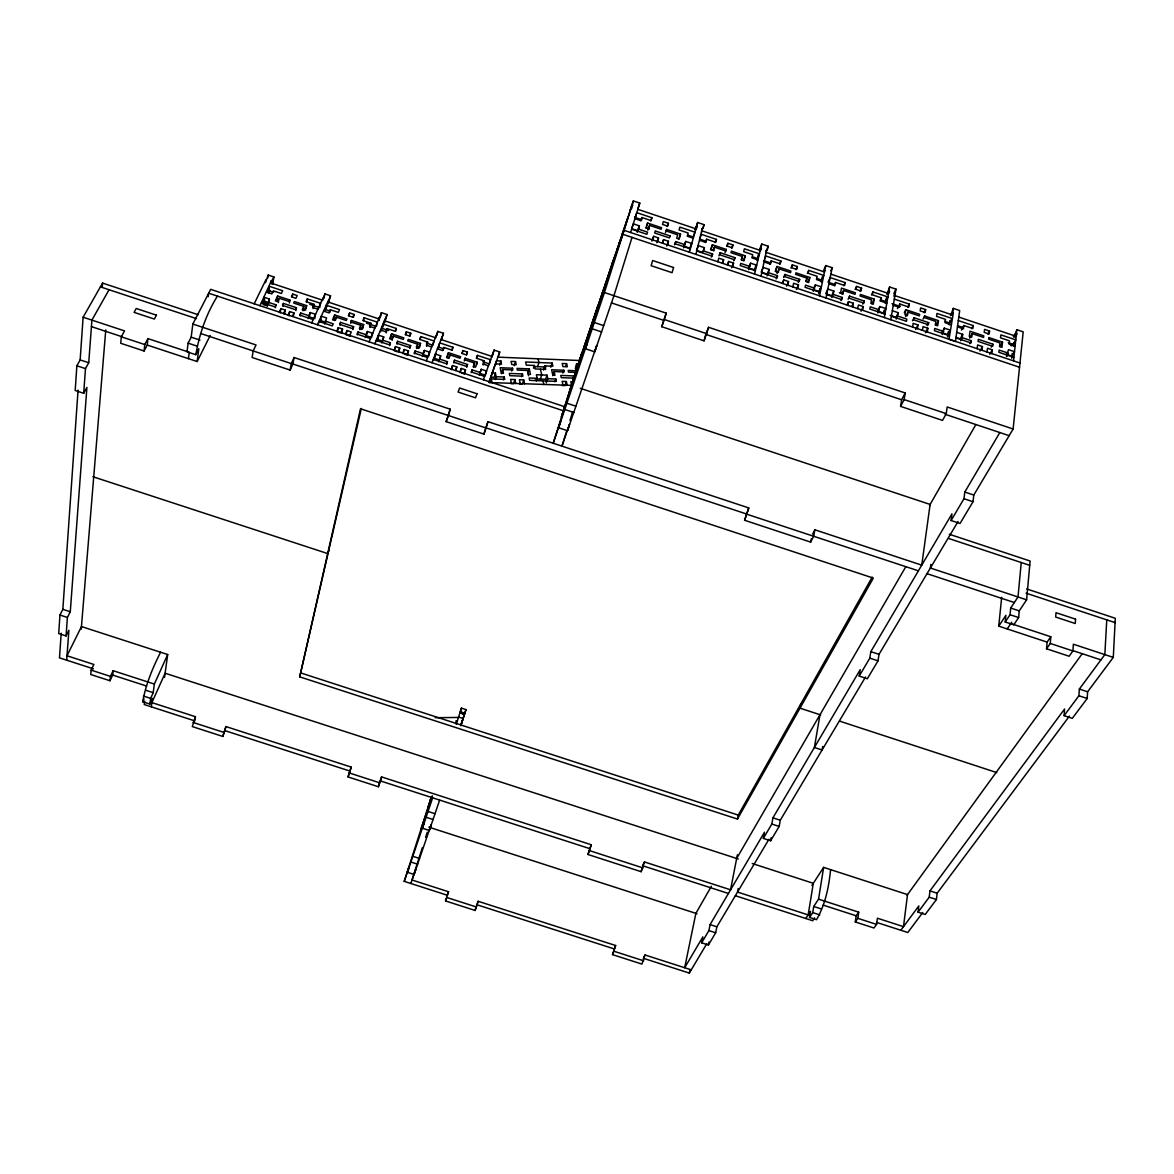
<?xml version="1.0" encoding="UTF-8"?>
<svg xmlns="http://www.w3.org/2000/svg" width="1174" height="1174" viewBox="0 0 1174 1174"><rect width="100%" height="100%" fill="white"/><g stroke="black" fill="none" stroke-linecap="round" stroke-linejoin="round"><path stroke-width="1.5" d="M1069.455 716.081L937.146 893.223L936.426 899.519L925.2 914.487L918.068 912.183L929.221 897.171L929.955 890.89L1064.569 709.008L1064.114 715.67L1072.288 718.356L1087.197 698.486L1087.608 691.779L1113.29 657.396L1115.3 618.272L1026.678 588.937M1106.759 619.872L1104.837 654.608L1079.346 689.065L1078.906 695.756L1064.114 715.67M78.056 390.106L62.838 609.35L59.962 615.044L58.7 633.564L66.067 635.956L68.899 630.277L66.683 660.184M198.171 314.72L102.564 283.081L83.119 317.215L80.155 359.919L76.868 365.789L75.195 390.487L83.692 393.29L86.905 387.405L70.279 611.757L67.402 617.465L66.067 635.956M61.195 633.182L59.478 657.851L93.48 668.857M1012.531 624.128L1050.803 636.763L1047.091 642.105L1046.548 648.782L1069.118 656.237L1072.919 650.939L1073.374 644.218L1113.29 657.396M83.692 393.29L85.482 368.621L88.74 362.737L91.91 320.106L109.05 289.729M102.285 286.72L102.564 283.081M1046.548 648.782L1050.275 643.469L1050.803 636.763M81.241 629.176L105.763 329.879M164.521 677.471L167.691 654.534L81.461 626.564L67.006 655.767L93.876 664.469L91.146 670.134L90.75 674.522L109.989 680.744L112.66 675.065L113.115 670.706L154.352 684.06L153.207 692.675L150.639 698.369L149.89 704.062L142.729 701.759C145.767 684.413 152.547 668.138 160.589 652.23M83.119 317.215L124.547 330.892L121.318 336.806L120.731 343.292L144.094 350.997L147.249 345.053L147.924 338.611L189.234 352.259L188.427 358.657M1047.091 642.105L998.751 626.138L1005.883 615.337L1005.223 622L1013.764 624.817L1018.636 617.553L1019.252 610.862L1026.604 599.826L1030.112 561.025L949.282 534.229M1021.248 562.522L1018.005 596.979L1010.697 608.044L1010.051 614.721L1005.223 622M998.751 626.138L1001.671 597.287M109.989 680.744L110.429 676.385L113.115 670.706M144.094 350.997L144.754 344.554L147.924 338.611M958.057 521.505L879.003 654.344L878.02 660.845L867.322 678.763L859.207 676.107L869.802 658.144L870.814 651.658L951.953 513.86L951.101 520.522L960.024 523.487L973.011 501.724L973.804 495.046L1013.118 428.994L1023.2 331.846L1016.86 329.718L1014.028 336.923M1016.86 329.718L1013.514 360.873M1011.709 358.305L1012.237 353.403M1013.426 346.374L1013.793 342.911M1006.456 356.06L1008.525 349.691L1014.497 351.686L1011.944 356.162L1005.986 354.166M1011.21 345.86L1011.65 343.879M1002.537 342.133L1001.95 347.357L999.529 346.535L999.94 342.925L988.581 339.11L988.772 337.51L1002.537 342.133L1000.013 346.609M991.839 353.609L992.279 349.852L987.481 348.238L987.026 351.995M992.955 344.217L992.705 346.345L978.074 341.429L978.338 339.315L992.955 344.217L991.282 347.211M918.068 912.183L918.816 905.932L900.825 930.248M989.55 331.068L989.183 334.032L984.194 332.359L984.56 329.38L989.55 331.068L987.892 334.062M981.978 350.307L982.447 346.55L977.634 344.936L977.164 348.693M951.101 520.522L963.971 498.715L964.793 492.038L999.837 432.546M574.335 376.164L561.392 416.961L564.767 406.747L210.66 289.362L192.844 324.039L191.171 337.173L188.104 343.146L187.018 351.804L195.823 354.709L198.832 348.722L197.144 361.533L147.249 345.053M144.666 701.157L144.226 704.547L194.752 720.88L195.427 716.698L151.886 702.61L165.108 673.23L738.299 859.001M956.707 332.301L962.695 334.311L962.24 337.686L971.28 340.709L970.986 342.955L955.944 337.907M972.189 333.621L971.734 337.217L969.313 336.41L969.988 331.2L983.768 335.823L983.563 337.437L972.189 333.621L969.739 338.127M958.307 320.575L973.231 325.58L972.85 328.544L963.869 325.536L961.447 330.055M195.823 354.709C199.419 334.062 206.066 314.353 217.425 296.097M151.329 706.836L152.444 698.369L149.89 704.062M963.869 325.536L963.428 328.852L957.456 326.842M208.224 296.67L208.678 293.207L563.491 410.797M930.865 564.415L930.38 568.011L1026.604 599.826M830.576 869.626C828.844 887.456 825.234 904.582 816.517 919.682L809.546 917.437L812.746 912.609L813.729 906.475L818.557 899.152L858.708 912.169L856.184 915.793L855.288 921.957L873.984 928.003L876.567 924.408L877.418 918.215L903.481 926.653L907.517 894.588L823.634 867.381L811.924 885.431M706.322 332.976L708.597 327.311L905.198 392.952L901.632 399.762L900.59 406.395L942.531 420.395L946.259 413.644L947.169 406.967L1013.118 428.994M952.76 312.431L953.317 308.38L959.686 310.523L955.46 341.414L949.003 339.257L953.391 312.636L951.16 315.454M947.565 336.894L948.284 331.728M949.252 324.86L949.839 320.737M950.558 315.615L953.317 308.38M855.288 921.957L857.827 918.332L858.708 912.169M942.208 334.517L944.278 328.133L950.28 330.143L947.873 334.678L941.9 332.668L944.278 328.133M938.452 320.619L937.688 325.8L935.282 324.993L935.81 321.412L924.408 317.582L924.657 315.997L938.452 320.619L936.089 325.169M927.269 331.963L927.842 328.236L923.013 326.621L922.456 330.349M928.678 322.659L928.37 324.758L913.71 319.842L914.032 317.743L928.678 322.659L927.108 325.682M925.626 309.613L925.185 312.563L920.167 310.875L920.636 307.926L925.626 309.613L924.085 312.651M859.207 676.107L860.219 669.635L772.947 817.838L771.817 824.06L763.335 838.397L770.614 840.76L779.169 826.437L780.284 820.23L865.546 676.958M900.59 406.395L904.156 399.586L905.198 392.952M917.393 328.647L917.98 324.934L913.152 323.32L912.565 327.032M818.557 899.152L823.634 867.381M195.427 716.698L192.301 726.589L222.811 736.45L225.951 726.574L351.231 767.106L348.047 776.939L378.38 786.741L381.579 776.909L591.256 844.752L587.983 854.496L641.165 871.695L644.467 861.965L730.566 889.804L737.375 854.804M809.546 917.437L810.53 911.317L805.79 918.494M907.986 312.079L907.399 315.645L904.978 314.823L905.829 309.687L919.638 314.309L919.389 315.894L907.986 312.079L905.682 316.642M894.309 299.106L909.278 304.125L908.793 307.06L899.798 304.037L897.523 308.615M265.441 282.685L268.215 275.068L273.894 276.947L272.72 284.299M267.745 277.974L268.215 275.068M265.427 305.123L265.926 302.026L264.443 305.093L265.119 300.97L263.284 304.785M266.234 305.46L266.806 302.012M267.158 306.487L269.389 299.003L264.062 297.227L263.343 301.586L268.67 303.347M271.018 283.448L271.488 280.527L271.576 283.624M268.905 301.894L269.389 299.003M896.261 319.123L898.345 312.724L892.343 310.714M899.798 304.037L899.255 307.309L893.267 305.299M822.666 746.532L822.079 749.995L814.389 747.471L819.995 714.717M275.435 307.691L275.934 304.8L267.892 302.129M276.903 300.353L277.651 295.995L289.919 300.074L289.406 302.965M278.341 302.554L278.84 299.649M890.802 319.739L895.322 293.148L893.825 296.2M895.322 293.148L896.011 289.142L889.628 286.999L886.928 294.248M280.19 312.959L280.938 308.615L285.223 310.039L284.46 314.383M889.628 286.999L884.33 317.567M282.919 306.282L283.418 303.391L296.435 307.705L295.921 310.596M883.567 313.634L884.154 310.23M885.343 303.406L886.267 298.064M877.814 312.93L879.884 306.546L885.9 308.557L883.64 313.135L877.653 311.125M880.691 299.869L885.666 301.542L887.911 296.949L872.942 291.93L872.414 294.85L881.425 297.873L880.838 301.131L886.84 303.141M288.936 315.865L289.714 311.536L293.999 312.944L293.471 315.835M292.238 296.978L292.752 294.087L297.198 295.555L295.907 298.328L291.445 296.846L292.752 294.087M874.204 299.077L873.28 304.198L870.859 303.391L871.504 299.84L860.087 296.009L860.381 294.425L874.204 299.077L871.989 303.67M800.727 704.077L799.993 708.157L820.685 714.937M770.614 840.76L771.186 837.664M222.811 736.45L225.951 726.574M192.844 324.039L256.035 344.951L253.158 350.982L252.102 357.498L290.139 370.074L291.328 363.602L294.087 357.527L450.2 409.168L448.468 415.435M300.221 315.909L300.749 313.032L308.791 315.689L308.248 318.58M290.139 370.074L292.898 363.999L294.087 357.527M303.024 310.743L303.817 306.414L293.691 303.039L294.38 301.557L306.649 305.622L306.12 308.513M862.552 310.274L863.228 306.575L858.399 304.961L857.71 308.645M864.255 301.043L863.873 303.127L849.184 298.211L849.58 296.127L864.255 301.043L862.787 304.11M306.752 301.791L307.295 298.915L320.575 303.318L319.739 307.632L309.804 304.345M763.335 838.397L764.479 832.219L710.079 924.613L708.891 930.586L701.656 942.825L708.392 944.997L715.685 932.772L716.859 926.8L768.955 839.263M580.25 388.286L930.116 504.438L921.751 565.149L814.873 529.797L813.641 536.313L810.662 542.109L744.595 520.273L748.763 507.931L487.973 421.671L483.923 434.116L446.164 421.642L450.2 409.168M861.555 288.1L861.012 291.02L855.993 289.332L856.55 286.427L861.555 288.1L860.102 291.181M315.571 314.309L310.23 312.548L309.422 316.863L314.735 318.638L315.292 315.747M313.179 308.659L314.001 304.33L306.003 301.674L307.295 298.915M852.647 306.942L853.351 303.259L848.509 301.645L847.07 304.726M810.662 542.109L811.278 538.851M738.197 888.571L737.536 892.064L808.167 914.913L813.303 883.318L752.255 863.521M847.804 305.328L848.509 301.645M322.571 300.559L324.875 293.882L330.525 295.76L327.957 303.875M324.024 298.211L324.875 293.882M328.236 302.437L330.525 295.76M737.463 819.056L873.339 578.107L360.506 408.757L299.722 676.855L737.463 819.056L738.241 815.094L872.209 577.08M833.834 291.093L831.706 295.731L825.704 293.72L827.817 289.068L833.834 291.093L833.173 294.395L842.257 297.448L841.817 299.649L826.701 294.571M843.622 290.477L842.917 294.014L840.496 293.192L841.509 288.1L855.347 292.737L855.054 294.307L843.622 290.477L842.184 293.559M834.714 284.431L828.066 282.2L830.165 277.563L845.163 282.596L844.59 285.517L835.565 282.479L834.156 285.575M324.626 324.009L326.607 317.978L321.28 316.202L320.443 320.517L325.756 322.278M708.392 944.997L708.979 942.018M329.733 312.622L330.305 309.745L338.288 312.387L339.521 309.613L326.255 305.211L325.403 309.525L330.378 311.169M333.842 319.24L334.707 314.925L346.961 318.99L346.301 320.502L336.175 317.141L334.678 320.517L332.536 319.812L334.707 314.925M701.656 942.825L702.859 936.881L684.677 967.728L695.874 913.357L711.371 886.311M835.565 282.479L834.919 285.722L828.917 283.712M335.603 320.018L336.175 317.141M825.997 298.005L832.19 267.701L825.792 265.559L823.708 270.196M643.22 958.248L689.314 973.085L690.033 969.577M341.649 333.343L342.544 329.058L338.273 327.634L337.393 331.934L340.225 332.873M340.005 325.227L340.592 322.351L353.594 326.666L352.978 329.527M819.511 295.833L825.792 265.559M818.806 293.735L819.863 288.672M821.272 281.907L822.328 276.844M824.764 270.519L824.456 271.972L766.681 252.571M349.001 315.821L349.603 312.959L354.049 314.427L353.433 317.288M349.764 335.471L351.29 331.948L347.02 330.54L346.125 334.825L350.38 336.234M813.259 291.284L815.343 284.886L821.36 286.911L819.261 291.548L813.259 289.538L815.343 284.886M350.806 323.334L351.408 320.473L363.647 324.538L362.722 328.823L359.67 327.81M809.811 277.46L808.725 282.538L806.289 281.731L807.052 278.209L795.605 274.364L795.943 272.808L809.811 277.46L807.741 282.127M357.366 334.869L357.982 332.007L366.009 334.678L365.378 337.525M816.664 278.385L821.653 280.058L823.752 275.406L808.739 270.372L808.123 273.263L817.148 276.301L816.473 279.544L822.475 281.555M359.934 329.615L360.858 325.33L350.747 321.984L351.408 320.473M363.5 320.634L364.116 317.772L377.368 322.175L376.414 326.445L366.493 323.158M744.595 520.273L748.763 507.931M797.674 288.51L798.467 284.856L793.639 283.242L792.817 286.896M799.67 279.383L799.215 281.452L784.496 276.506L784.966 274.452L799.67 279.383L798.305 282.494M372.041 336.102L372.686 333.255L367.359 331.494L366.42 335.764L371.718 337.525M369.942 327.487L370.896 323.217L362.913 320.561L364.116 317.772M797.337 266.542L796.691 269.433L791.658 267.745L792.303 264.854L797.337 266.542L795.987 269.653M422.347 847.613L412.03 880.001L448.556 891.756L445.518 900.942L475.088 910.452L478.141 901.28L615.631 945.51L612.534 954.638L641.929 964.089L645.025 954.976L691.237 969.841M787.739 285.194L788.561 281.54L783.718 279.911L782.383 283.037M378.732 320.297L379.363 317.45L379.29 320.487M379.129 319.343L381.403 312.651L387.038 314.529L384.456 322.645L387.038 314.529M380.435 316.936L381.403 312.651M299.722 676.855L361.328 408.405M782.897 283.565L783.718 279.911M384.382 322.175L385.439 318.374M381.726 342.94L383.707 336.909L378.38 335.148L377.412 339.418L382.724 341.179L383.707 336.909M386.173 332.873L387.156 328.617L395.124 331.259L396.284 328.456L383.047 324.053L382.064 328.324L388.682 330.51M769.175 269.404L767.209 274.1L761.178 272.075L763.144 267.378L769.175 269.404L768.398 272.676L777.496 275.729L776.997 277.9L761.838 272.823M779.096 268.831L778.289 272.339L775.853 271.517L777.027 266.469L790.909 271.121L790.557 272.676L779.096 268.831L777.1 273.513M764.567 259.116L765.874 255.991L780.901 261.024L780.226 263.915L771.186 260.877L769.88 264.003M641.165 871.695L641.855 868.701M612.534 954.638L615.631 945.51M390.649 338.083L391.646 333.827L403.871 337.877L403.254 339.403L393.158 336.043L391.749 339.447L389.607 338.743L391.646 333.827M389.724 345.596L390.384 342.749L382.372 340.093M392.16 340.299L393.158 336.043M395.623 331.288L396.284 328.456M771.186 260.877L770.423 264.091L764.406 262.066M398.72 352.259L399.747 348.018L395.477 346.609L394.464 350.85L397.296 351.789M396.973 344.114L397.648 341.282L410.621 345.582L409.917 348.414M761.031 276.228L766.622 249.93L765.962 253.276M767.268 250.15L768.207 246.217L761.794 244.06L759.857 248.771M405.661 334.619L406.351 331.787L410.768 333.255L410.078 336.087M761.794 244.06L754.515 274.056M403.181 353.741L404.208 349.5L408.479 350.909L407.437 355.15L404.59 354.21M754.603 270.402L755.586 266.381M757.039 260.364L758.668 253.687M748.542 269.58L750.626 263.181L756.672 265.207L754.721 269.917L748.704 267.892L750.626 263.181M414.393 353.77L415.097 350.953L423.11 353.609L422.391 356.426M416.726 348.458L417.783 344.217L407.701 340.871L408.303 339.359L420.527 343.41L419.47 347.651L416.418 346.638M745.255 255.8L744.008 260.833L741.572 260.012L742.438 256.534L730.962 252.689L731.358 251.148L745.255 255.8L743.347 260.525M420.116 339.418L420.82 336.6L434.057 340.988L432.957 345.215L426.367 343.028M587.983 854.496L591.256 844.752M424.372 350.41L423.3 354.636L428.583 356.382L429.669 352.171L424.372 350.41L423.11 353.609M426.588 346.286L427.659 342.06L419.705 339.418L420.82 336.6M732.635 266.718L733.559 263.093L728.702 261.464L727.44 264.62M734.939 257.664L734.41 259.718L719.647 254.758L720.19 252.718L734.939 257.664L733.677 260.819M435.569 338.083L437.799 331.391L443.434 333.269L441.336 340.064M436.713 335.617L437.799 331.391M727.763 265.089L728.702 261.464M732.958 244.94L732.224 247.802L727.176 246.114L727.909 243.253L732.958 244.94L731.71 248.096M722.67 263.372L723.624 259.762L718.767 258.133L717.813 261.743M714.027 250.693L710.563 249.519L712.398 244.779L726.31 249.446L725.899 250.987L714.408 247.142L713.19 250.297M630.599 232.511L639.786 203.087L633.344 200.915L604.434 292.531L666.26 313.165L661.754 326.71L704.092 340.842L705.765 334.385L901.632 399.762M704.092 340.842L708.597 327.311M441.204 339.946L443.434 333.269M438.694 361.827L440.676 355.81L435.363 354.049L434.263 358.275L439.56 360.022M439.927 358.628L440.676 355.81M443.156 350.248L443.889 347.445L451.843 350.087L452.929 347.255L439.707 342.867L438.606 347.093L443.552 348.722M447.338 356.896L448.453 352.684L460.663 356.735L460.076 358.261L450.009 354.915L448.703 358.349L446.56 357.63L448.453 352.684M704.356 247.67L702.536 252.41L696.505 250.385L698.31 245.63L704.356 247.67L703.475 250.898L712.589 253.966L712.016 256.123L696.828 251.031M714.408 247.142L713.499 250.605L711.048 249.783L712.398 244.779M706.293 241.345L699.601 239.1L701.406 234.345L716.478 239.408L715.714 242.27L706.645 239.217L705.442 242.387M446.678 364.483L447.426 361.68L439.428 359.024M449.26 357.718L450.009 354.915M452.166 350.057L452.929 347.255M451.418 369.737L452.562 365.54L456.818 366.948L456.055 369.751M453.824 362.971L454.587 360.169L467.516 364.468L466.738 367.257M706.645 239.217L705.779 242.402L699.748 240.377M462.189 353.389L462.967 350.586L467.384 352.053L466.606 354.856M348.047 776.939L351.231 767.106M460.12 372.613L461.279 368.431L465.535 369.839L464.361 374.022L461.529 373.083M701.803 231.748L702.36 228.358L695.889 254.406M701.553 232.026L702.36 228.358M703.006 228.578L704.077 224.674L697.649 222.517L695.14 229.869M464.317 360.99L465.095 358.202L477.275 362.252L476.483 365.041M689.461 250.253L691.002 244.72M689.373 252.219L697.649 222.517M661.754 326.71L666.26 313.165M471.302 372.642L472.095 369.854L480.078 372.51L479.286 375.284M473.401 367.257L474.589 363.074L464.522 359.728L465.095 358.202M476.629 358.173L477.407 355.384L490.615 359.758L489.397 363.94L482.808 361.753M683.664 247.831L685.763 241.433L691.809 243.458L690.019 248.213L683.987 246.202L685.763 241.433M680.538 234.096L679.13 239.07L676.679 238.249L677.677 234.815L666.157 230.955L666.612 229.414L680.538 234.096L678.792 238.865M481.252 369.282L480.049 373.464L485.332 375.21L486.55 371.028L481.252 369.282L480.078 372.51M483.116 365.041L484.304 360.858L476.365 358.217L477.407 355.384M684.853 244.662L675.725 241.595L675.109 243.752L690.312 248.844M475.088 910.452L478.141 901.28M491.877 356.779L494.093 350.101L499.713 351.965L498.495 356.133M494.093 350.101L491.935 356.867M667.434 244.852L668.476 241.272L663.603 239.643L662.459 242.842M492.2 373.009L490.967 377.192L494.166 377.309L495.399 373.141L492.2 373.009L495.457 363.881L501.547 364.131L500.887 360.976L496.558 360.8L495.325 364.967M489.998 383.062L491.216 378.894L504.732 379.407L504.233 377.03L496.132 376.722L495.311 379.496M662.562 243.223L663.603 239.643M668.417 223.28L667.58 226.112L662.532 224.41L663.369 221.578L668.417 223.28L667.272 226.465M499.654 365.143L500.887 360.976M657.455 241.506L658.511 237.94L653.654 236.312L651.937 241.096M501.43 373.67L502.663 369.502L512.862 369.913L512.51 368.21L500.153 367.726L501.298 373.244L503.47 373.317L502.663 369.502M378.38 786.741L381.579 776.909M483.923 434.116L487.973 421.671M652.583 239.878L653.654 236.312M503.411 379.804L504.233 377.03M649.574 225.379L648.532 228.813L646.096 227.991L647.608 223.045L661.549 227.727L661.094 229.253L649.574 225.379L647.887 230.177M641.84 219.729L635.149 217.483L636.792 212.67L651.893 217.733L651.042 220.565L641.958 217.513L640.843 220.712L634.929 218.628M511.659 370.984L512.51 368.21M514.256 365.73L515.533 361.577L511.057 361.387L511.732 364.542L516.193 364.718L515.533 361.577M511.453 383.355L510.617 379.378L514.916 379.554L513.64 383.707L510.778 383.59M637.277 232.276L639.375 225.878L633.314 223.838L631.656 228.651L637.717 230.676L639.375 225.878M640.975 220.668L641.958 217.513M521.564 376.707L522.43 373.934L509.355 373.435L509.839 375.68L522.914 376.179L522.43 373.934M594.748 351.833L596.73 345.494L567.497 430.711L558.604 427.762L587.47 342.412L585.474 348.751L594.748 351.833L613.929 295.701L632.023 237.383M520.273 383.678L519.422 379.716L523.707 379.892L522.415 384.03L519.554 383.927M574.79 374.858L577.3 367.183L576.566 364.057L578.298 364.131M577.3 367.183L576.199 370.735L568.172 370.426L568.568 372.099L575.671 372.393M567.497 430.711L569.463 424.401L561.95 446.135L566.749 430.799M634.591 217.366L634.708 216.926M634.591 219.289L635.604 216.001M527.977 373.024L529.283 368.871L516.986 368.387L517.352 370.089L527.508 370.485L528.579 375.768M569.948 420.586L572.604 412.074M533.466 368.21L534.331 365.452L526.334 365.129L525.644 361.988L552.162 363.06L552.881 366.2L544.927 365.877L543.591 370.015M603.128 292.077L612.417 262.668M597.052 311.462L595.761 315.512L601.719 297.712L600.428 301.777M604.83 287.028L612.74 261.993M612.916 261.479L614.134 257.62M609.908 271.825L610.583 269.697M612.711 262.961L610.979 268.303L621.457 237.06M614.237 258.148L615.132 255.33M610.641 269.888L611.771 266.337M611.947 266.043L614.442 258.441M615.807 253.833L616.291 252.322M617.186 249.798L618.214 246.202M618.698 244.984L619.593 242.167M585.474 348.751L604.434 292.531M614.633 258.119L615.763 254.567M616.82 251.236L618.184 247.288M619.241 243.972L620.312 240.553M622.719 232.922L621.838 235.739L626.887 220.624M619.901 242.005L621.692 236.708M623.335 231.513L624.333 228.372M620.635 240.465L630.321 210.131M631.715 205.743L630.189 210.557M537.619 366.67L538.925 362.531L538.103 358.804M448.556 891.756L447.265 895.219L404.223 881.366L409.256 866.588L407.407 872.311L414.114 874.469L415.934 868.731L410.827 883.494M414.114 874.469L431.166 824.647L429.317 830.473L422.405 828.242L424.269 822.416L407.407 872.311M429.317 830.473L439.648 800.081M576.405 369.634L578.048 364.63M578.635 362.649L580.176 358.041M572.252 383.047L580.029 358.554M580.338 357.586L581.556 353.741M576.948 369.018L580.323 358.716M581.277 355.37L582.157 352.567M582.539 351.936L583.023 350.424M584.065 347.137L584.96 344.334M558.604 427.762L560.6 421.466L553.189 443.244L571.621 385.145L570.813 381.682L572.707 381.755L573.646 375.929L560.761 375.431L561.289 377.661L573.837 378.145M579.912 360.462L582.231 353.418M583.287 350.101L584.476 346.682M585.298 343.498L586.604 339.961M588.13 335.148L589.01 332.345M586.12 341.59L594.44 316.026M586.501 341.062L596.054 311.227M596.216 310.743L597.434 306.898M593.002 321.661L593.677 319.533M594.117 318.051L595.805 312.812M597.331 307.999L598.226 305.181M593.648 320.003L597.317 308.953M598.74 304.154L599.224 302.628M600.046 300.309L601.161 296.523M601.572 295.496L602.467 292.693M597.434 308.835L598.564 305.269M599.62 301.953L600.897 298.269M601.939 294.953L604.14 288.158L576.639 369.238M605.432 283.917L604.551 286.735L610.818 268.45M536.298 381.051L537.178 378.292L536.386 374.741L547.011 375.152L547.818 378.703L546.923 381.462M460.868 725.429L465.975 709.61L461.441 708.142L460.428 711.121M460.824 725.767L465.975 709.61M425.604 837.385L427.233 832.263M540.378 379.085L541.713 374.946L540.407 369.164M404.223 881.366L431.445 796.735M423.653 822.152L422.464 825.88L426.147 814.815L424.959 818.542M427.747 809.018L429.875 801.504M431.078 799.039L431.783 796.691L429.699 802.825M430.682 799.112L430.403 800.008M422.405 828.242L432.634 797.806M456.275 724.285L461.441 708.142M546.468 382.841L545.675 379.275L547.011 375.152M550.811 367.198L552.162 363.06M552.749 375.665L554.099 371.542L564.151 371.938L563.755 370.25L551.575 369.766L552.837 375.24L554.964 375.328L554.099 371.542M571.547 385.395L491.979 382.621L489.103 381.667L499.713 351.965M554.906 381.755L555.801 379.011L547.818 378.703M562.845 372.994L563.755 370.25M565.663 366.405L566.587 363.647L562.185 363.47L562.904 366.596L567.321 366.772L566.587 363.647M563.05 385.292L562.141 381.345L566.367 381.506L564.987 385.63L562.17 385.527M575.627 366.802L576.566 364.057M430.77 798.848L429.581 802.385L431.137 799.259M579.589 359.963L593.839 317.919M595.453 313.12L610.451 268.905M612.153 263.857L627.943 217.278M629.91 211.056L633.344 200.915M428.128 807.228L428.965 804.748M574.277 376.502L576.434 370.148M421.158 828.624L432.252 795.752M569.449 391.558L624.069 230.324L1019.971 363.03M631.377 209.177L632.771 204.995M460.824 725.062L463.07 718.488L458.55 717.021M638.142 207.901L639.786 203.087M646.478 226.244L647.608 223.045M650.778 220.932L651.893 217.733M489.059 382.533L491.422 375.915M656.794 242.725L658.511 237.94M483.394 379.774L492.698 353.99M665.467 232.613L666.612 229.414M484.304 360.858L483.16 364.028L488.443 365.789M666.729 246.056L668.476 241.272M477.275 362.252L475.455 367.227L473.327 366.508L474.589 363.074M472.095 369.854L471.302 371.997L484.613 376.414M674.551 244.779L675.725 241.595M446.164 421.642L447.896 416.99M464.2 373.42L465.535 369.839M467.516 364.468L466.768 366.493L453.824 362.194L454.587 360.169M459.944 371.997L461.279 368.431M467.384 352.053L466.327 354.886L461.896 353.418L462.967 350.586M455.468 370.514L456.818 366.948M695.375 229.59L696.564 226.406M696.021 229.796L697.209 226.626M451.212 369.106L452.562 365.54M445.518 900.942L446.824 897.494L476.468 907.018M702.874 227.844L704.077 224.674M447.426 361.68L446.619 363.808L433.294 359.391M443.889 347.445L442.686 350.6L437.388 348.839M432.003 362.737L441.938 337.129M433.455 360.389L435.994 353.814M437.917 348.898L439.179 345.611M715.245 242.563L716.478 239.408M711.371 257.121L712.589 253.966M426.279 360.844L436.288 335.265M718.943 255.873L720.19 252.718M427.659 342.06L426.426 345.2L431.709 346.961M726.677 246.408L727.909 243.253M725.062 252.601L726.31 249.446M722.377 262.917L723.624 259.762M415.097 350.953L414.246 353.08L427.585 357.498M417.783 344.217L416.418 347.636L418.56 348.34L420.527 343.41M407.04 354.46L408.479 350.909M410.621 345.582L409.814 347.592L396.827 343.292L397.648 341.282M329.234 549.696L327.678 553.57L92.863 476.703M731.666 267.819L733.559 263.093M402.77 353.051L404.208 349.5M410.768 333.255L409.638 336.072L405.206 334.605L406.351 331.787M741.176 259.674L742.438 256.534M398.294 351.569L399.747 348.018M394.024 350.145L395.477 346.609M390.384 342.749L389.519 344.877L376.164 340.445M760.194 251.339L761.486 248.213M766.255 250.913L768.207 246.217M387.156 328.617L385.85 331.743L380.552 329.982M374.77 343.762L385.028 319.328M376.531 341.517L378.586 336.63M380.64 331.743L383.458 325.007M767.092 275.802L768.398 272.676M369.047 341.869L379.363 317.45M380.347 316.687L379.936 317.64L379.774 316.496M775.706 269.594L777.027 266.469M366.009 334.678L367.359 331.494M370.896 323.217L369.561 326.343L374.858 328.104M779.565 264.15L780.901 261.024M776.175 278.854L777.496 275.729M363.647 324.538L361.548 329.439L359.405 328.72L360.858 325.33M783.616 277.563L784.966 274.452M357.982 332.007L357.087 334.12L370.441 338.552M790.968 267.98L792.303 264.854M353.594 326.666L352.728 328.661L339.712 324.347L340.592 322.351M786.536 286.207L788.561 281.54M345.479 334.047L347.02 330.54M354.049 314.427L352.831 317.215L348.385 315.747L349.603 312.959M341.003 332.565L342.544 329.058M796.427 289.523L798.467 284.856M336.718 331.141L338.273 327.634M807.374 273.483L808.739 270.372M805.672 281.32L807.052 278.209M330.305 309.745L328.911 312.842L323.598 311.081M317.42 324.743L328.808 299.561M319.504 322.601L320.957 319.372M324.611 311.301L326.9 306.223M142.729 701.759L144.02 698.912M154.352 684.06L167.691 654.534M830.781 270.798L832.19 267.701M311.682 322.85L323.144 297.682M308.791 315.689L310.23 312.548M314.001 304.33L312.577 307.427L317.89 309.188M831.75 297.492L833.173 294.395M306.649 305.622L304.418 310.479L302.261 309.775L303.817 306.414M300.749 313.032L299.781 315.116L313.179 319.563M843.739 285.678L845.163 282.596M292.37 316.437L293.999 312.944M296.435 307.705L295.51 309.687L282.479 305.357L283.418 303.391M840.819 300.529L842.257 297.448M288.07 315.014L289.714 311.536M848.142 299.194L849.58 296.127M855.098 289.494L856.55 286.427M283.58 313.531L285.223 310.039M289.919 300.074L289.215 301.557L279.089 298.196L277.49 301.542L275.332 300.837L277.651 295.995M851.898 306.341L853.351 303.259M279.295 312.108L280.938 308.615M275.934 304.8L274.936 306.884L261.523 302.437M861.026 311.183L863.228 306.575M871.475 294.997L872.942 291.93M262.389 303.67L264.678 298.842M267.819 292.458L269.33 289.23M271.986 283.844L273.16 281.305M268.934 293.074L270.181 290.492M271.488 280.527L259.953 305.695M272.06 280.718L273.894 276.947M879.928 300.926L881.425 297.873M254.2 303.787L265.926 279.779M878.401 309.598L879.884 306.546M887.441 294.058L888.938 291.005M888.087 294.278L889.584 291.211M893.752 293.72L896.011 289.142M898.345 312.724L896.07 317.303L890.083 315.292M197.144 361.533L210.175 335.559M904.303 312.724L905.829 309.687M907.737 307.162L909.278 304.125M912.491 320.781L914.032 317.743M915.647 329.498L917.98 324.934M644.467 861.965L642.545 865.708L728.408 893.473M812.628 534.155L814.873 529.797M923.102 319.035L924.657 315.997M925.479 332.785L927.842 328.236M962.695 334.311L960.259 338.831L955.783 337.334M960.626 340.695L962.24 337.686M971.602 328.588L973.231 325.58M969.636 343.718L971.28 340.709M643.822 957.162L645.025 954.976M979.967 351.055L982.447 346.55M989.785 354.343L992.279 349.852M1013.323 336.791L1014.718 334.326M1014.732 336.791L1016.42 333.798M1015.363 336.997L1017.051 334.018M1006.764 356.544L1008.393 353.682M929.559 505.407L975.785 424.709M736.656 858.473L905.8 566.719M689.314 973.085L706.821 943.661M814.624 917.863L812.716 920.739L735.35 895.718M1007.204 628.941L1011.694 622.191M907.032 895.263L1082.061 653.918M922.735 912.521L907.81 932.508L876.552 922.397M435.231 717.696L458.432 717.446M457.332 720.88L455.923 720.895L456.392 723.771M537.178 378.292L529.151 377.984L529.665 380.361L556.344 381.374L555.801 379.011M535.065 378.879L545.675 379.275M534.302 366.537L545.866 367.007M575.172 368.181L576.889 368.24M528.344 374.286L530.487 374.374L529.283 368.871M497.864 357.145L579.442 360.506M710.079 924.613L716.859 926.8M708.891 930.586L715.685 932.772M412.749 856.286L419.485 858.458M410.9 862.039L417.651 864.211M476.761 904.699L613.899 948.812M614.266 951.351L643.734 960.816M59.962 615.044L67.402 617.465M929.221 897.171L936.426 899.519M112.66 675.065L146.589 686.056M823.135 905.095L856.184 915.793M91.146 670.134L110.429 676.385M857.827 918.332L876.567 924.408M146.046 690.356L153.207 692.675M813.729 906.475L820.714 908.735M143.448 696.05L150.639 698.369M812.746 912.609L819.745 914.869M225.188 730.727L350.116 771.127M380.376 780.915L589.48 848.538M192.976 722.406L223.574 732.312M349.162 772.918L379.569 782.75M589.759 850.71L643.088 867.968M427.996 811.439L434.952 813.685M426.133 817.28L433.103 819.525M428.862 827.156L697.077 913.739M464.816 713.264L460.281 711.796L464.713 713.557M772.947 817.838L780.284 820.23M771.817 824.06L779.169 826.437M301.204 673.084L738.241 815.094M62.838 609.35L70.279 611.757M929.955 890.89L937.146 893.223M839.674 721.159L996.785 772.58M91.425 326.621L122.243 336.806M1072.889 650.616L1100.948 659.876M121.318 336.806L144.754 344.554M1050.275 643.469L1072.919 650.939M80.155 359.919L88.74 362.737M1079.346 689.065L1087.608 691.779M76.868 365.789L85.482 368.621M1078.906 695.756L1087.197 698.486M870.814 651.658L879.003 654.344M869.802 658.144L878.02 660.845M270.93 283.051L322.072 300.03M327.751 301.909L378.776 318.858M384.441 320.737L435.363 337.642M441.013 339.521L491.833 356.397M273.601 292.326L268.626 290.682L269.345 286.309L282.655 290.726L281.334 293.485L273.322 290.829L271.84 293.911L266.527 292.15M302.789 308.938L305.856 309.951M325.183 321.133L333.225 323.804L332.286 325.902L318.902 321.456M566.807 403.181L575.774 406.16M564.811 409.506L573.793 412.485M948.739 538.499L1029.715 565.34M100.406 286.867L196.337 318.609M1026.105 593.178L1115.08 622.616M200.842 333.563L291.328 363.602M292.898 363.999L485.787 427.908M486.124 427.879L746.018 513.816M747.354 514.388L918.406 570.828M927.02 573.66L1014.336 602.541M191.171 337.173L199.991 340.078M1010.697 608.044L1019.252 610.862M188.104 343.146L196.953 346.066M1010.051 614.721L1018.636 617.553M664.455 319.577L706.924 333.754M904.156 399.586L946.259 413.644M611.449 302.907L663.574 320.311M945.173 414.305L1009.156 435.657M594.249 322.483L603.597 325.594M592.254 328.823L601.631 331.948M964.793 492.038L973.804 495.046M963.971 498.715L973.011 501.724M637.834 209.324L695.903 228.813M702.346 230.97L760.253 250.414M830.869 274.129L888.513 293.471M894.911 295.628L952.408 314.925M958.791 317.068L1016.141 336.322M688.155 235.27L693.174 236.943L694.949 232.188L679.878 227.125L679.056 229.957L688.14 233.01L687.245 236.179L693.276 238.205M752.49 256.842L757.494 258.529L759.431 253.819L744.389 248.771L743.67 251.647L752.725 254.685L751.932 257.884L757.949 259.909M763.907 260.687L770.584 262.917M892.064 303.684L900.341 306.458M944.556 321.294L949.517 322.967L951.909 318.433L936.984 313.414L936.544 316.364L945.54 319.387L945.07 322.689L951.043 324.699M957.558 325.653L962.519 327.326M1008.275 342.676L1013.221 344.334L1015.774 339.858L1000.864 334.869L1000.527 337.848L1009.493 340.856L1009.126 344.187L1015.084 346.183M645.92 227.844L649.398 229.003M775.045 271.15L778.494 272.309M839.366 292.722L842.815 293.882M638.392 229.077L647.534 232.144L646.874 234.286L631.641 229.179M749.834 266.454L740.721 263.387L740.178 265.559L755.352 270.651M814.639 288.188L805.555 285.135L805.085 287.322L820.215 292.399M879.297 309.863L870.242 306.825L869.831 309.041L884.932 314.104M897.787 316.07L906.842 319.108L906.489 321.324L891.404 316.261M943.808 331.494L934.768 328.471L934.431 330.701L949.487 335.749M1008.143 353.08L999.133 350.043L998.869 352.303L1013.896 357.336M622.807 234.301L1019.531 367.242M573.646 375.929L574.027 377.573M566.367 381.506L567.291 385.454M544.927 365.877L545.705 369.37L535.109 368.944L534.331 365.452M543.034 380.86L543.856 384.573M523.707 379.892L524.573 383.839M514.916 379.554L515.768 383.516M495.399 373.141L496.132 376.722M490.805 376.883L491.979 382.621M1075.56 619.153L1075.252 623.526L1055.69 617.054L1056.013 612.696L1075.56 619.153M673.538 267.525L672.071 272.691L651.13 265.691L652.656 260.525L673.538 267.525M670.046 235.901L669.444 237.926L654.652 232.966L655.253 230.94L670.046 235.901M459.988 712.706L464.42 714.482L459.988 712.706M477.011 393.774L475.543 397.825L458.109 392.057L459.621 388.007L477.011 393.774M760.84 247.993L759.549 251.133L760.84 247.993M156.435 315.175L154.366 319.049L134.1 312.357L136.213 308.498L156.435 315.175"/></g></svg>
